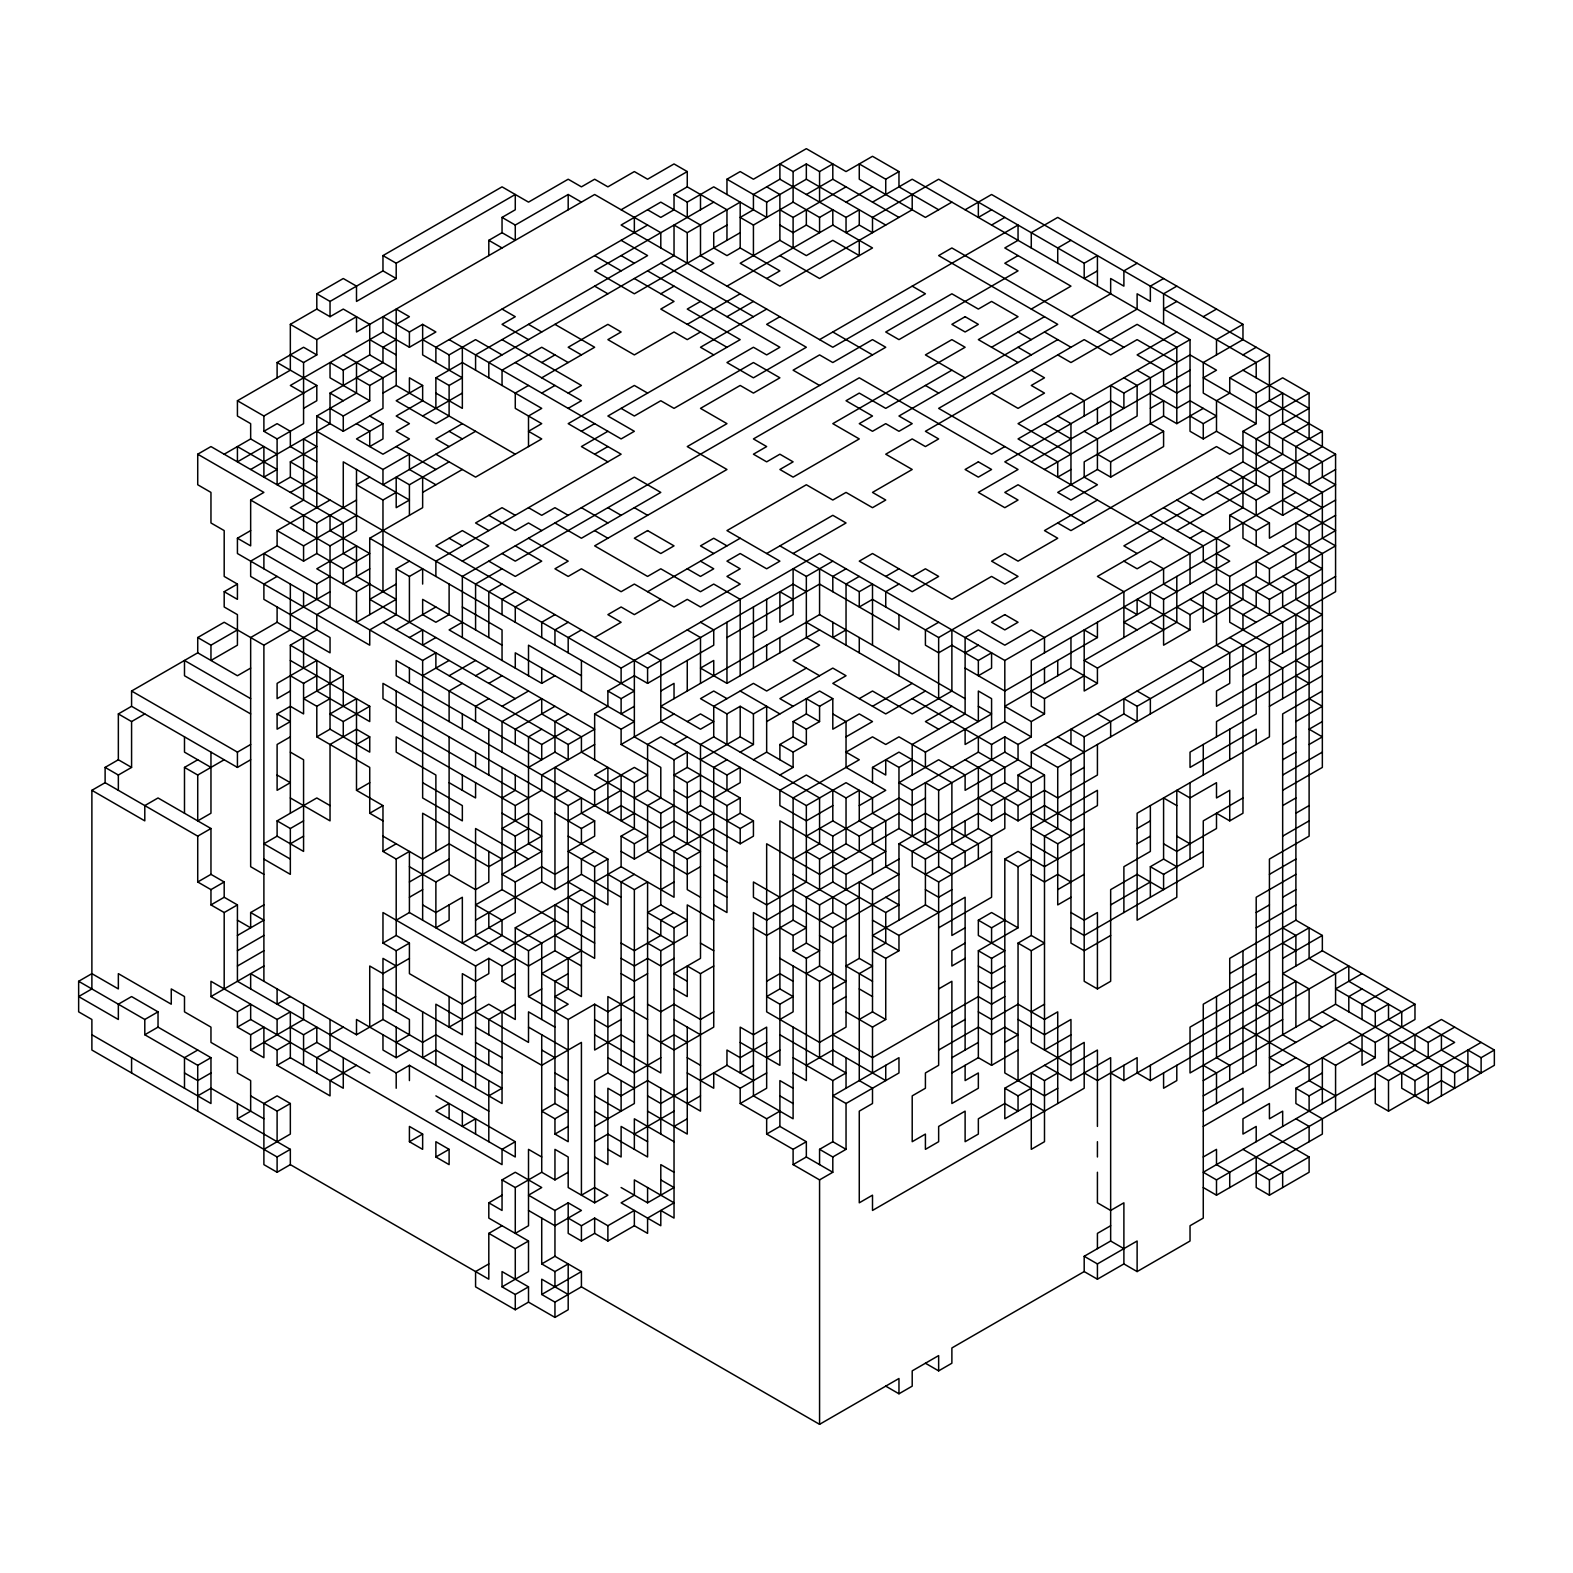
<?xml version="1.0" encoding="UTF-8"?>
<svg xmlns="http://www.w3.org/2000/svg" width="1573" height="1573" viewBox="0 0 1573 1573"><rect width="100%" height="100%" fill="white"/><g stroke="black" fill="none" stroke-linecap="round" stroke-linejoin="round"><path stroke-width="1.5" d="M277.104 454.204L250.658 438.926L250.658 423.648L237.425 416.019L237.425 400.741L290.336 370.186L290.336 324.353L316.802 309.075L316.802 293.797L343.268 278.519L356.501 286.148L356.501 301.426L396.199 278.519L396.199 263.242L515.275 194.501L515.275 209.779L502.043 217.408L502.043 232.686L515.275 240.335L515.275 225.057L568.187 194.501L581.42 202.131M396.199 278.519L382.967 270.871L382.967 255.593L502.043 186.853L528.508 202.131L568.187 179.224L581.42 186.853L594.653 179.224L607.886 186.853L634.352 171.575L647.584 179.224L674.031 163.946L687.263 171.575L687.263 186.853L674.031 194.501L674.031 209.779L660.798 217.408L647.584 209.779M316.802 293.797L330.035 301.426L382.967 270.871M316.802 309.075L330.035 316.704L343.268 309.075L369.734 324.353L369.734 354.908L396.199 370.186L369.734 385.464L356.501 377.815M277.104 377.815L277.104 362.537L303.569 347.259L316.802 354.908L316.802 339.63L356.501 316.704L356.501 331.982L594.653 194.501L660.798 232.686L660.798 247.964M488.81 255.613L488.81 240.335L502.043 232.686M290.336 354.908L303.569 362.537L316.802 354.908M382.967 331.982L382.967 316.704L409.413 331.982L422.645 324.353L435.878 331.982L409.413 347.259L382.967 331.982L290.336 385.464L303.569 393.093M396.199 324.353L409.413 316.704L396.199 309.075L396.199 385.464L515.275 454.204M237.425 629.908L210.959 645.186L210.959 660.463L237.425 645.186L237.425 614.63L224.192 606.981L224.192 591.704L237.425 599.352L237.425 584.075L224.192 576.426L224.192 530.593L210.959 522.964L210.959 492.408L197.726 484.759L197.726 454.204L210.959 446.575L343.268 522.964L343.268 553.519L356.501 561.148M237.425 400.741L263.89 416.019L316.802 385.464L316.802 400.741L303.569 408.37M330.035 408.37L343.268 416.019L369.734 400.741L330.035 377.815L330.035 362.537L343.268 370.186L369.734 354.908M396.199 339.63L382.967 347.259L382.967 362.537L330.035 393.093L330.035 423.648L250.658 469.482M621.119 209.779L687.263 171.575M224.192 454.204L250.658 438.926M263.89 416.019L263.89 431.297L277.104 423.648L290.336 431.297L290.336 446.575L316.802 461.852M263.89 431.297L277.104 438.926L303.569 423.648L303.569 362.537M316.802 507.686L316.802 416.019L356.501 393.093L356.501 362.537M647.584 225.057L435.878 347.259L435.878 362.537M674.031 194.501L687.263 202.131L713.729 186.853L766.661 217.408L766.661 202.131L726.962 179.224L726.962 194.501M726.962 179.224L740.195 171.575L753.428 179.224L806.339 148.668L846.038 171.575L872.504 156.297L898.97 171.575L898.97 186.853L938.648 209.779M382.967 393.093L396.199 385.464M422.645 339.63L449.111 354.908L475.577 339.63L502.043 354.908M713.729 202.131L594.653 270.871L634.352 293.797L740.195 232.686M277.104 438.926L277.104 484.759L290.336 477.13L290.336 461.852L316.802 446.575L303.569 438.926L303.569 500.037L290.336 507.686L316.802 522.964L356.501 500.037M316.802 416.019L343.268 431.297L382.967 408.37L382.967 377.815L343.268 354.908M356.501 423.648L369.734 431.297L369.734 446.575L382.967 438.926L382.967 423.648L356.501 438.926L382.967 454.204L409.413 438.926L396.199 431.297L409.413 423.648L396.199 416.019L422.645 400.741L422.645 385.464L396.199 400.741L435.878 423.648L449.111 416.019L449.111 385.464L462.344 377.815L422.645 354.908L422.645 324.353M435.878 408.37L435.878 377.815L462.344 362.537L541.722 408.37L528.508 416.019L528.508 446.575M488.81 377.815L488.81 362.537L674.031 255.593L674.031 225.057L687.263 232.686L740.195 202.131L740.195 247.964L779.893 270.871L766.661 278.519M898.97 217.408L832.805 179.224L832.805 163.946L819.572 171.575L806.339 163.946L793.107 171.575L779.893 163.946L779.893 179.224L753.428 194.501L753.428 209.779L740.195 217.408L753.428 225.057L793.107 202.131L819.572 217.408L832.805 209.779L832.805 225.057L726.962 286.148M396.199 584.075L369.734 599.352L594.653 729.203L568.187 744.481L435.878 668.092L435.878 652.815L422.645 660.463L237.425 553.519L237.425 538.241L250.658 545.87L250.658 500.037L263.89 492.408L197.726 454.204M726.962 225.057L713.729 232.686L713.729 247.964L726.962 255.613L740.195 247.964M766.661 202.131L806.339 179.224L885.737 225.057M290.336 492.408L316.802 477.13L290.336 461.852M422.645 416.019L462.344 393.093M806.339 194.501L832.805 179.224M237.425 538.241L250.658 530.593M541.722 362.537L554.954 354.908M660.798 293.797L674.031 286.148M700.496 270.871L713.729 263.242L700.496 255.613L700.496 225.057L660.798 202.131L621.119 225.037L832.805 347.259L925.416 293.797L912.202 286.148M779.893 209.779L793.107 217.408L846.038 186.853M409.413 561.148L396.199 568.797L396.199 614.63L369.734 629.908L369.734 645.186L250.658 576.426L250.658 561.148L277.104 545.87L277.104 530.593L330.035 500.037M369.734 477.13L356.501 484.759L382.967 500.037L396.199 492.408M316.802 431.297L382.967 469.482L409.413 454.204L409.413 469.482L435.878 484.759M462.344 423.648L435.878 438.926L449.111 446.575M528.508 385.464L515.275 393.093L515.275 408.37L541.722 423.648L528.508 431.297L541.722 438.926L475.577 477.13L435.878 454.204M541.722 377.815L594.653 347.259L554.954 324.353M859.271 240.315L859.271 255.593L832.805 240.335L806.339 255.613L779.893 240.335L740.195 263.242L779.893 286.148L912.202 209.76L912.202 194.501M819.572 217.408L819.572 232.686L806.339 225.057L793.107 232.686L779.893 225.057M846.038 202.131L872.504 186.853M951.881 202.131L925.416 217.408L859.271 179.224L859.271 163.946L885.737 179.224L898.97 171.575M475.577 431.297L382.967 484.759L382.967 469.482M541.722 393.093L554.954 385.464M700.496 301.426L687.263 309.075L740.195 339.63L607.886 416.019L634.352 431.297L621.119 438.926L449.111 339.63M846.038 217.408L859.271 209.779L859.271 225.057L846.038 232.686L846.038 217.408L779.893 179.224M872.504 202.131L912.202 179.224L1190.033 339.63L1190.033 431.297L1203.266 438.926L1216.499 431.297L1322.342 492.408L1322.342 538.241L1335.575 545.87L1256.198 591.704L1256.198 606.981L1242.965 614.63L1242.965 629.908M224.192 591.704L237.425 584.075M277.104 530.593L303.569 545.87L356.501 515.315M343.268 507.686L343.268 461.852L409.413 500.037L396.199 507.686L396.199 477.13L409.413 484.759L449.111 461.852M568.187 393.093L581.42 385.464L502.043 339.63M687.263 324.353L740.195 293.797M277.104 576.426L263.89 584.075L263.89 599.352L330.035 637.537L330.035 652.815L277.104 622.259L250.658 637.537L250.658 866.703L263.89 874.352M277.104 545.87L303.569 561.148L316.802 553.519L343.268 568.797L369.734 553.519L330.035 530.593L330.035 515.315M250.658 500.037L330.035 545.87L356.501 530.593L356.501 469.482M422.645 492.408L462.344 469.482M568.187 408.37L581.42 400.741L515.275 362.537M700.496 331.982L687.263 339.63L674.031 331.982L634.352 354.908L607.886 339.63L621.119 331.982L607.886 324.353L568.187 347.259L581.42 354.908M726.962 316.704L753.428 301.426M250.658 759.759L237.425 767.408L131.581 706.297L131.581 691.019L197.726 652.815L197.726 637.537L224.192 622.259L263.89 645.186L290.336 629.908L290.336 584.075M369.734 614.63L369.734 538.241L422.645 507.686L422.645 477.13M766.661 309.075L700.496 347.259L713.729 354.908M263.89 568.797L263.89 553.519L316.802 584.075L330.035 576.426M581.42 431.297L594.653 423.648M779.893 316.704L766.661 324.353L806.339 347.259L753.428 377.815L726.962 362.537L753.428 347.259L766.661 354.908L779.893 347.259L647.584 270.871M965.114 209.779L991.58 194.501L1269.431 354.908L1269.431 400.741L1322.342 431.297L1322.342 446.575L1269.431 477.13L1242.965 461.852L938.648 637.537L872.504 599.352L859.271 606.981L859.271 591.704L779.893 545.87M118.349 713.926L131.581 721.574L131.581 767.408L118.349 759.759L118.349 713.926L131.581 706.297M290.336 614.63L330.035 591.704M369.734 568.797L343.268 584.075L343.268 568.797M607.886 431.297L581.42 446.575L607.886 461.852M991.58 209.779L978.347 217.408L978.347 202.131M131.581 721.574L144.795 713.926M356.501 591.704L356.501 622.259L396.199 599.352L356.501 576.426L356.501 545.87L316.802 568.797L356.501 591.704L369.734 584.075M594.653 454.204L607.886 446.575M991.58 225.057L1004.813 217.408M250.658 668.092L237.425 675.741L197.726 652.815M290.336 813.241L290.336 645.186L316.802 629.908L316.802 614.63L330.035 606.981L330.035 545.87M396.199 568.797L409.413 576.426L422.645 568.797L422.645 584.075M819.572 339.63L1018.046 225.057L1018.046 240.335L1004.813 247.964L1070.957 286.148L1031.278 309.075M91.883 1034.759L210.959 1103.518L210.959 1057.685L158.028 1027.13L158.028 1011.852L131.581 996.574L118.349 1004.203L118.349 1019.481L78.65 996.574L91.883 988.925L91.883 790.315L105.116 782.685L105.116 767.408L118.349 759.759M462.344 561.148L488.81 545.87L462.344 530.593L435.878 545.87L647.584 668.092L793.107 584.075L806.339 591.704M105.116 767.408L118.349 775.037L131.581 767.408M1018.046 255.593L1004.813 263.242L1018.046 270.871L898.97 339.63L885.737 331.982L951.881 293.797L978.347 309.075L991.58 301.426L1018.046 316.704L978.347 339.63L1018.046 362.537M290.336 691.019L277.104 698.648L277.104 683.37L316.802 660.463L316.802 691.019L369.734 721.574L369.734 706.297L290.336 660.463M290.336 675.741L303.569 683.37L316.802 675.741M396.199 629.908L435.878 606.981M502.043 568.797L475.577 584.075L475.577 629.908M1070.957 240.315L1057.725 247.964L1057.725 263.242M184.493 813.241L184.493 767.408L197.726 759.759M277.104 713.926L290.336 721.574L277.104 729.203L277.104 713.926L290.336 706.297L303.569 713.926L303.569 683.37M290.336 645.186L343.268 675.741L303.569 698.648L316.802 706.297L330.035 698.648M409.413 637.537L422.645 629.908L422.645 645.186L435.878 637.537M502.043 584.075L488.81 591.704L488.81 637.537M210.959 752.13L210.959 813.241L197.726 820.87L197.726 775.037L224.192 759.759M131.581 691.019L237.425 752.13L250.658 744.481M462.344 622.259L449.111 629.908L541.722 683.37L554.954 675.741M515.275 591.704L502.043 599.352L502.043 614.63M859.271 225.057L872.504 232.686L872.504 217.408L938.648 179.224L1084.19 263.242L1097.423 255.593L1097.423 286.148M290.336 736.852L277.104 744.481L277.104 790.315L290.336 782.685L277.104 775.037M528.508 599.352L515.275 606.981L515.275 622.259M1097.423 270.871L1084.19 278.519L1084.19 263.242M316.802 706.297L316.802 736.852L330.035 729.203L369.734 752.13L369.734 736.852L356.501 729.203L330.035 744.481L330.035 820.87L290.336 797.963M343.268 736.852L343.268 721.574L369.734 706.297M422.645 675.741L449.111 660.463M951.881 370.186L885.737 408.37L859.271 393.093L846.038 400.741L872.504 416.019L859.271 423.648L872.504 431.297L885.737 423.648L898.97 431.297L912.202 423.648L898.97 416.019L1057.725 324.353L938.648 255.593L951.881 247.964L1123.889 347.259M991.58 347.259L1044.492 316.704M1137.122 263.242L1123.889 270.871L1123.889 286.148L1110.656 278.519L1110.656 293.797L1070.957 316.704M449.111 675.741L475.577 660.463M554.954 614.63L541.722 622.259L541.722 637.537M197.726 836.148L210.959 828.519L210.959 874.352L197.726 881.981L197.726 836.148L105.116 782.685M356.501 744.481L369.734 736.852M462.344 683.37L449.111 691.019L449.111 721.574M475.577 675.741L488.81 668.092M568.187 622.259L554.954 629.908L554.954 645.186M1057.725 339.63L938.648 408.37L1190.033 553.519L1190.033 584.075M1163.587 278.519L1150.355 286.148L1150.355 301.426L1137.122 293.797L1137.122 309.075L1097.423 331.982M488.81 683.37L502.043 675.741M581.42 629.908L568.187 637.537L568.187 652.815M647.584 591.704L740.195 538.241M1176.801 286.148L1163.587 293.797L1163.587 324.353M290.336 859.074L263.89 843.797L277.104 836.148L277.104 820.87L316.802 797.963L330.035 805.592M488.81 698.648L475.577 706.297L475.577 721.574M594.653 637.537L621.119 622.259L607.886 614.63L621.119 606.981L634.352 614.63L660.798 599.352M1176.801 301.426L1163.587 309.075L1256.198 362.537L1256.198 377.815M277.104 820.87L290.336 828.519L303.569 820.87M343.268 721.574L330.035 713.926L356.501 698.648L356.501 790.315L369.734 782.685M502.043 706.297L528.508 691.019M766.661 553.519L832.805 515.315L846.038 522.964L793.107 553.519M210.959 889.63L224.192 881.981L224.192 897.259L210.959 904.908L210.959 889.63L197.726 881.981M290.336 843.797L303.569 836.148M1176.801 331.982L1137.122 354.908L1163.587 370.186L1163.587 385.464L1176.801 393.093L1190.033 385.464M1203.266 316.704L1216.499 309.075M502.043 1225.741L488.81 1233.37L488.81 1279.203L290.336 1164.63L290.336 1149.352L277.104 1156.981L91.883 1050.036L91.883 1019.481L78.65 1011.852L78.65 981.296L91.883 973.648L118.349 988.925L118.349 973.648L171.26 1004.203L171.26 988.925L184.493 996.574L184.493 1011.852L210.959 1027.13L210.959 1042.407L237.425 1057.685L237.425 1072.963L250.658 1080.592L250.658 1111.148L237.425 1118.796L237.425 1103.518M316.802 736.852L369.734 767.408L369.734 813.241L382.967 805.592L382.967 851.426L396.199 859.074L409.413 851.426L409.413 912.537L475.577 950.741L502.043 935.463L502.043 920.185L475.577 904.908L502.043 889.63L502.043 767.408M554.954 706.297L515.275 729.203L515.275 744.481M290.336 477.13L621.119 668.092L819.572 553.519L1004.813 660.463L1295.896 492.408M1004.813 446.575L991.58 454.204L859.271 377.815L753.428 438.926L766.661 446.575L753.428 454.204L766.661 461.852L779.893 454.204L793.107 461.852L779.893 469.482L793.107 477.13L859.271 438.926L832.805 423.648L965.114 347.259L951.881 339.63L925.416 354.908L965.114 377.815M1190.033 339.63L1018.046 438.926L1057.725 461.852L1057.725 477.13L1070.957 469.482M210.959 904.908L224.192 912.537L237.425 904.908L237.425 981.296L396.199 1072.963L409.413 1065.314L488.81 1111.148M541.722 729.203L528.508 736.852L528.508 843.797L541.722 851.426L502.043 874.352L515.275 881.981L541.722 866.703L554.954 874.352L568.187 866.703M568.187 713.926L554.954 721.574L554.954 752.13L528.508 767.408M594.653 759.759L594.653 713.926L607.886 706.297L607.886 691.019L634.352 675.741L647.584 683.37L713.729 645.186L713.729 629.908L700.496 622.259M793.107 599.352L779.893 591.704L779.893 622.259L793.107 614.63L793.107 568.797L806.339 576.426L832.805 561.148M1110.656 431.297L1110.656 385.464L1123.889 393.093L1190.033 354.908L1216.499 370.186L1203.266 377.815L1269.431 416.019L1309.11 393.093L1309.11 438.926M1216.499 431.297L1216.499 400.741L1229.732 393.093L1229.732 377.815L1256.198 393.093L1256.198 423.648L1203.266 393.093L1203.266 362.537L1242.965 339.63L1242.965 324.353L1216.499 339.63L1216.499 354.908M237.425 920.185L250.658 927.814L250.658 912.537L263.89 904.908M541.722 744.481L541.722 759.759L396.199 675.741L396.199 660.463L541.722 744.481L568.187 729.203M607.886 691.019L621.119 698.648L634.352 691.019L369.734 538.241M726.962 637.537L819.572 584.075L898.97 629.908L898.97 614.63M846.038 568.797L832.805 576.426L832.805 591.704M1031.278 461.852L1190.033 370.186M237.425 935.463L263.89 920.185L250.658 912.537M382.967 851.426L396.199 843.797M634.352 706.297L621.119 713.926L621.119 698.648M660.798 691.019L674.031 683.37L674.031 698.648M753.428 637.537L766.661 629.908L766.661 599.352M859.271 576.426L846.038 584.075L846.038 645.186M1044.492 469.482L1137.122 416.019L1137.122 385.464L1123.889 377.815M1150.355 408.37L1163.587 400.741L1163.587 416.019L1176.801 423.648L1203.266 408.37M1242.965 354.908L1256.198 347.259M237.425 950.741L263.89 935.463M502.043 797.963L515.275 790.315L515.275 775.037M594.653 744.481L541.722 775.037L541.722 790.315L515.275 805.592L396.199 736.852L396.199 752.13L435.878 775.037L435.878 851.426M594.653 713.926L621.119 729.203L634.352 721.574L515.275 652.815L515.275 668.092M965.114 698.648L819.572 614.63L660.798 706.297L700.496 729.203L713.729 721.574L700.496 713.926L687.263 721.574M859.271 591.704L872.504 584.075L872.504 645.186M885.737 576.426L898.97 568.797M1163.587 416.019L1084.19 461.852L1084.19 477.13L1097.423 484.759L1070.957 500.037L1057.725 492.408L1097.423 469.482L1110.656 477.13L1163.587 446.575L1163.587 431.297L1150.355 423.648L1150.355 377.815L1137.122 370.186M1229.732 377.815L1269.431 354.908M78.65 981.296L144.795 1019.481L158.028 1011.852M237.425 966.019L263.89 950.741M621.119 729.203L621.119 744.481L674.031 713.926M713.729 675.741L713.729 660.463L700.496 668.092L726.962 683.37L819.572 629.908M898.97 584.075L885.737 591.704L885.737 606.981M912.202 576.426L925.416 568.797L938.648 576.426L912.202 591.704L859.271 561.148L872.504 553.519L951.881 599.352L991.58 576.426L1004.813 584.075L1018.046 576.426L991.58 561.148L1004.813 553.519L1018.046 561.148L1057.725 538.241L1044.492 530.593L1097.423 500.037M1097.423 454.204L1110.656 461.852L1163.587 431.297M144.795 1019.481L144.795 1034.759L158.028 1027.13M277.104 1034.759L277.104 1019.481L210.959 981.296L210.959 996.574L263.89 966.019M409.413 881.981L449.111 859.074M554.954 797.963L568.187 790.315M846.038 629.908L832.805 637.537L832.805 622.259M1190.033 416.019L1203.266 423.648L1216.499 416.019L1190.033 400.741L1176.801 408.37L1150.355 393.093M1256.198 393.093L1282.664 377.815L1309.11 393.093M409.413 897.259L422.645 889.63M409.413 866.703L435.878 881.981L449.111 874.352L475.577 889.63L488.81 881.981L488.81 851.426M594.653 851.426L581.42 859.074L581.42 874.352L554.954 889.63L541.722 881.981L541.722 820.87L528.508 813.241L502.043 828.519L515.275 836.148L528.508 828.519M594.653 881.981L621.119 866.703L621.119 836.148L634.352 843.797L647.584 836.148L382.967 683.37L382.967 698.648L568.187 805.592L581.42 797.963L581.42 813.241L594.653 820.87L594.653 836.148L568.187 851.426L594.653 866.703L607.886 859.074L607.886 904.908L568.187 881.981M554.954 889.63L554.954 767.408L594.653 790.315L634.352 767.408L647.584 775.037L634.352 782.685L581.42 752.13L581.42 736.852L541.722 713.926L541.722 698.648L502.043 721.574L502.043 752.13M674.031 744.481L687.263 736.852M726.962 698.648L713.729 691.019L700.496 698.648L726.962 713.926L740.195 706.297L753.428 713.926L766.661 706.297L766.661 752.13L793.107 767.408L793.107 752.13L806.339 744.481L806.339 729.203L819.572 721.574L819.572 706.297L806.339 698.648L806.339 713.926L793.107 721.574L793.107 736.852L779.893 744.481L779.893 759.759M806.339 668.092L766.661 691.019L753.428 683.37L713.729 706.297L713.729 736.852L700.496 744.481L700.496 805.592L740.195 828.519L753.428 820.87L753.428 836.148L740.195 843.797L713.729 828.519L674.031 851.426L674.031 897.259L621.119 866.703M1256.198 408.37L1282.664 393.093L1282.664 423.648L1335.575 454.204L1335.575 591.704L1137.122 706.297L1123.889 698.648L1123.889 713.926L1137.122 721.574L1137.122 706.297M237.425 1011.852L250.658 1004.203L250.658 1019.481L237.425 1027.13L237.425 1011.852L210.959 996.574M396.199 920.185L409.413 912.537M568.187 820.87L621.119 790.315M634.352 660.463L634.352 736.852L674.031 759.759L687.263 752.13L687.263 767.408L740.195 797.963L740.195 813.241L726.962 820.87M1242.965 461.852L1242.965 431.297L1256.198 423.648M197.726 1050.036L184.493 1057.685L184.493 1088.241M290.336 996.574L277.104 1004.203L277.104 988.925M515.275 958.37L502.043 966.019L488.81 958.37L475.577 966.019L382.967 912.537L382.967 943.092L396.199 935.463L409.413 943.092L409.413 973.648L462.344 1004.203L475.577 996.574M581.42 843.797L581.42 828.519L594.653 820.87M634.352 797.963L647.584 790.315L700.496 820.87L713.729 813.241M687.263 767.408L674.031 775.037L687.263 782.685L700.496 775.037M700.496 759.759L740.195 736.852L753.428 744.481L753.428 713.926M766.661 721.574L819.572 691.019L832.805 698.648L832.805 729.203L859.271 713.926L872.504 721.574L846.038 736.852M938.648 622.259L925.416 629.908L925.416 645.186L938.648 652.815L951.881 645.186L978.347 660.463L991.58 652.815L991.58 668.092L978.347 675.741L978.347 660.463M1242.965 446.575L1229.732 454.204L1216.499 446.575L1070.957 530.593L1057.725 522.964M144.795 1034.759L197.726 1065.314L210.959 1057.685M250.658 1034.759L263.89 1027.13L263.89 1057.685L250.658 1050.036L250.658 1034.759L237.425 1027.13M277.104 1019.481L290.336 1011.852L290.336 1057.685L277.104 1065.314L277.104 1050.036L263.89 1042.407M382.967 943.092L396.199 950.741L409.413 943.092M634.352 813.241L621.119 820.87L621.119 775.037M726.962 759.759L713.729 767.408L713.729 1027.13L674.031 1050.036L647.584 1034.759M740.195 752.13L753.428 744.481M819.572 706.297L832.805 698.648M1256.198 454.204L1269.431 446.575L1269.431 416.019M1309.11 423.648L1282.664 438.926L1282.664 454.204L1203.266 500.037L1190.033 492.408M210.959 1072.963L197.726 1080.592L184.493 1072.963M250.658 1050.036L303.569 1019.481L303.569 1004.203M409.413 958.37L382.967 973.648L369.734 966.019L369.734 1027.13M475.577 920.185L541.722 881.981M621.119 836.148L634.352 828.519L634.352 782.685M726.962 851.426L674.031 820.87L660.798 828.519L621.119 805.592L607.886 813.241L607.886 767.408L594.653 775.037L660.798 813.241L674.031 805.592M647.584 790.315L647.584 744.481L660.798 736.852L726.962 775.037L740.195 767.408L740.195 782.685L713.729 797.963M753.428 759.759L766.661 752.13M859.271 698.648L872.504 691.019L912.202 713.926L951.881 691.019L951.881 629.908M1190.033 507.686L1123.889 545.87L1137.122 553.519M1322.342 431.297L1295.896 446.575L1295.896 477.13L1282.664 484.759L1322.342 507.686M197.726 1095.87L210.959 1088.241L263.89 1118.796M277.104 1050.036L290.336 1042.407M290.336 1027.13L303.569 1034.759L316.802 1027.13L316.802 1042.407L303.569 1050.036M687.263 813.241L700.496 805.592M872.504 706.297L912.202 683.37M965.114 652.815L978.347 645.186M1163.587 538.241L1097.423 576.426L1123.889 591.704L1123.889 637.537M1176.801 530.593L1256.198 484.759L1256.198 438.926L1309.11 408.37L1242.965 370.186M330.035 1034.759L343.268 1027.13M449.111 996.574L449.111 1027.13L488.81 1004.203L515.275 1019.481L515.275 927.814L581.42 889.63M621.119 851.426L634.352 859.074L674.031 836.148L674.031 759.759M674.031 790.315L687.263 797.963L700.496 790.315L726.962 805.592L740.195 797.963M779.893 775.037L793.107 767.408M925.416 691.019L885.737 713.926L832.805 683.37L846.038 675.741L832.805 668.092L779.893 698.648L793.107 706.297M1190.033 538.241L1203.266 530.593M1229.732 530.593L1229.732 515.315L1242.965 507.686L1242.965 477.13M1216.499 477.13L1256.198 500.037L1269.431 492.408L1269.431 477.13M1242.965 431.297L1309.11 469.482L1335.575 454.204M250.658 988.925L250.658 973.648L356.501 1034.759L382.967 1019.481L382.967 958.37L396.199 966.019M502.043 950.741L554.954 920.185M594.653 897.259L581.42 904.908L581.42 996.574L541.722 973.648L581.42 950.741M634.352 874.352L621.119 881.981L621.119 1065.314M1335.575 469.482L1309.11 484.759L1309.11 469.482M1229.732 515.315L1256.198 530.593L1269.431 522.964L1269.431 538.241L1335.575 500.037M1269.431 507.686L1282.664 515.315L1335.575 484.759L1322.342 477.13L1322.342 461.852L1269.431 431.297M488.81 912.537L488.81 927.814L528.508 950.741L568.187 927.814L568.187 805.592M607.886 874.352L634.352 889.63L647.584 881.981L647.584 1156.981L607.886 1134.074L594.653 1141.703M660.798 843.797L687.263 859.074L700.496 851.426L674.031 836.148M951.881 706.297L925.416 721.574L938.648 729.203M250.658 1095.87L277.104 1111.148L290.336 1103.518L290.336 1134.074L263.89 1149.352M356.501 1065.314L330.035 1080.592L330.035 1095.87L277.104 1065.314M396.199 1042.407L409.413 1034.759L409.413 1019.481L382.967 1004.203M502.043 966.019L502.043 981.296L515.275 973.648M581.42 966.019L554.954 950.741L528.508 966.019L475.577 935.463L475.577 828.519L528.508 859.074M660.798 889.63L674.031 881.981M700.496 866.703L687.263 874.352L647.584 851.426L647.584 805.592L660.798 797.963L660.798 767.408L621.119 744.481M647.584 652.815L660.798 660.463L660.798 721.574L806.339 805.592L846.038 782.685L872.504 797.963L872.504 813.241L885.737 820.87L885.737 866.703L898.97 874.352L872.504 889.63L859.271 881.981L859.271 958.37L846.038 966.019L872.504 981.296M872.504 782.685L872.504 767.408L898.97 752.13L951.881 782.685L951.881 843.797L965.114 851.426L965.114 866.703M1097.423 622.259L1097.423 637.537L1004.813 691.019L965.114 668.092M1137.122 629.908L1123.889 622.259L1150.355 606.981L1150.355 591.704L1163.587 599.352L1229.732 561.148L1216.499 553.519M382.967 1034.759L382.967 1050.036L396.199 1057.685L409.413 1050.036M660.798 904.908L647.584 912.537L674.031 927.814L687.263 920.185L660.798 904.908L660.798 813.241M832.805 805.592L806.339 820.87L779.893 805.592L779.893 790.315L806.339 775.037L846.038 797.963L859.271 790.315L859.271 820.87L872.504 828.519L872.504 843.797L885.737 851.426L846.038 874.352L832.805 866.703M872.504 767.408L885.737 775.037L885.737 759.759L898.97 767.408L912.202 759.759M753.428 927.814L766.661 935.463L793.107 920.185L793.107 797.963L859.271 759.759L846.038 752.13L872.504 736.852L885.737 744.481L898.97 736.852L925.416 752.13L991.58 713.926L978.347 706.297M1282.664 652.815L1282.664 622.259L1216.499 584.075L1084.19 660.463L1097.423 668.092L1097.423 683.37L1070.957 668.092L1004.813 706.297L1031.278 721.574L1044.492 713.926L1044.492 698.648L1084.19 675.741M1150.355 515.315L1203.266 545.87L1203.266 561.148L1229.732 576.426L1295.896 538.241L1322.342 553.519L1322.342 767.408L1282.664 790.315M1295.896 538.241L1295.896 522.964L1309.11 530.593L1335.575 515.315M515.275 1004.203L488.81 1019.481L488.81 1034.759M528.508 950.741L528.508 996.574L541.722 988.925M568.187 973.648L554.954 981.296L554.954 1103.518L568.187 1111.148L554.954 1118.796L541.722 1111.148L554.954 1103.518M674.031 912.537L660.798 920.185L660.798 935.463L634.352 950.741L621.119 943.092M806.339 836.148L832.805 820.87L859.271 836.148L898.97 813.241L912.202 820.87L925.416 813.241L938.648 820.87L1004.813 782.685L1031.278 797.963M859.271 805.592L885.737 790.315L846.038 767.408L846.038 721.574L832.805 713.926M1031.278 721.574L1031.278 736.852L1004.813 721.574L965.114 744.481L965.114 729.203M1097.423 668.092L1176.801 622.259L1176.801 576.426M1176.801 606.981L1190.033 614.63L1203.266 606.981M1309.11 530.593L1309.11 561.148L1322.342 568.797L1269.431 599.352L1242.965 584.075L1242.965 599.352L1203.266 622.259L1203.266 591.704L1216.499 599.352L1256.198 576.426L1282.664 591.704L1282.664 606.981L1309.11 622.259M1256.198 576.426L1256.198 561.148L1269.431 568.797L1335.575 530.593L1282.664 500.037M793.107 859.074L819.572 843.797L819.572 797.963L713.729 736.852M819.572 828.519L832.805 836.148L898.97 797.963L912.202 805.592L925.416 797.963M1031.278 736.852L1018.046 744.481L1018.046 759.759L965.114 790.315L965.114 775.037L938.648 759.759L898.97 782.685L912.202 790.315L978.347 752.13L1004.813 767.408L1004.813 782.685M912.202 698.648L991.58 744.481L1004.813 736.852L1018.046 744.481M1097.423 683.37L1084.19 691.019L1084.19 629.908L1097.423 637.537M1190.033 614.63L1190.033 629.908L1163.587 645.186L1163.587 599.352M290.336 1103.518L277.104 1095.87L263.89 1103.518L263.89 1164.63L277.104 1172.259L290.336 1164.63M554.954 1011.852L568.187 1004.203L554.954 996.574L568.187 988.925L568.187 958.37M594.653 1034.759L660.798 1072.963L660.798 950.741L687.263 935.463L687.263 904.908L713.729 920.185M806.339 851.426L819.572 859.074L846.038 843.797L846.038 797.963M925.416 843.797L925.416 782.685L938.648 790.315L1004.813 752.13L1044.492 775.037L1044.492 820.87M528.508 996.574L568.187 1019.481L594.653 1004.203L607.886 1011.852L634.352 996.574M647.584 973.648L634.352 981.296L621.119 973.648M674.031 958.37L660.798 966.019L647.584 958.37L634.352 966.019L621.119 958.37M898.97 767.408L898.97 828.519L819.572 874.352L766.661 843.797L766.661 1011.852L819.572 1042.407L846.038 1027.13L846.038 904.908L793.107 874.352M978.347 797.963L991.58 805.592L1018.046 790.315L1018.046 775.037L1031.278 767.408L1031.278 752.13L1335.575 576.426M832.805 836.148L832.805 881.981L806.339 897.259L806.339 943.092L793.107 950.741L793.107 935.463L806.339 927.814L793.107 920.185M898.97 920.185L898.97 843.797L925.416 828.519L938.648 836.148M1070.957 744.481L1070.957 729.203L1084.19 736.852L1123.889 713.926M475.577 1027.13L541.722 1065.314L581.42 1042.407L581.42 1195.185L594.653 1187.536L607.886 1195.185L594.653 1202.814L568.187 1187.536L568.187 1156.981L554.954 1149.352L554.954 1179.907L568.187 1172.259M621.119 1019.481L607.886 1027.13L594.653 1019.481M674.031 988.925L687.263 996.574L687.263 966.019L700.496 973.648L713.729 966.019M793.107 889.63L819.572 904.908L898.97 859.074M1018.046 775.037L1031.278 782.685L1044.492 775.037M1031.278 752.13L1057.725 767.408L1322.342 614.63L1295.896 599.352L1295.896 584.075L1282.664 576.426M409.413 1141.703L422.645 1134.074L422.645 1149.352L409.413 1141.703L409.413 1126.425L422.645 1134.074M488.81 1095.87L502.043 1088.241L435.878 1050.036L422.645 1057.685L422.645 1011.852M819.572 920.185L832.805 912.537L832.805 897.259M846.038 904.908L859.271 897.259M898.97 843.797L925.416 859.074L978.347 828.519L991.58 836.148L991.58 897.259L938.648 927.814M1031.278 1088.241L1018.046 1095.87L1018.046 1111.148L1004.813 1103.518L978.347 1118.796L978.347 1134.074L965.114 1141.703L965.114 1111.148L938.648 1126.425L938.648 1141.703L925.416 1149.352L925.416 1134.074L912.202 1141.703L912.202 1095.87L925.416 1088.241L925.416 1072.963L938.648 1065.314L938.648 881.981L912.202 866.703L912.202 851.426L978.347 813.241L991.58 820.87L1004.813 813.241L1018.046 820.87L1044.492 805.592L1070.957 820.87L1097.423 805.592L1097.423 790.315L1031.278 828.519L1057.725 843.797L1084.19 828.519M965.114 759.759L991.58 775.037L991.58 790.315L1018.046 805.592L1044.492 790.315L1057.725 797.963L1097.423 775.037L1097.423 744.481M1070.957 775.037L1084.19 767.408M1242.965 675.741L1256.198 668.092L1256.198 652.815L1229.732 637.537M1322.342 629.908L1269.431 660.463L1282.664 668.092L1282.664 698.648M435.878 1156.981L449.111 1149.352L449.111 1164.63L435.878 1156.981L435.878 1141.703L449.111 1149.352M832.805 1065.314L832.805 927.814L898.97 889.63M925.416 874.352L938.648 866.703L938.648 790.315M898.97 828.519L951.881 859.074L1004.813 828.519L1004.813 797.963M1322.342 645.186L1216.499 706.297L1216.499 691.019L1229.732 683.37L1229.732 652.815L1216.499 645.186L1216.499 599.352M634.352 1088.241L607.886 1072.963L594.653 1080.592L594.653 1202.814M660.798 1042.407L674.031 1034.759L687.263 1042.407M713.729 1011.852L700.496 1019.481L674.031 1004.203L660.798 1011.852L647.584 1004.203M766.661 981.296L779.893 973.648L793.107 981.296M793.107 950.741L806.339 958.37L819.572 950.741L806.339 943.092M846.038 935.463L832.805 943.092L819.572 935.463M832.805 881.981L885.737 912.537L898.97 904.908L885.737 897.259M938.648 881.981L991.58 851.426M1322.342 660.463L1216.499 721.574L1216.499 736.852M449.111 1118.796L449.111 1103.518L435.878 1111.148L515.275 1156.981L515.275 1141.703L502.043 1149.352L502.043 1164.63L250.658 1019.481M660.798 1057.685L634.352 1072.963L607.886 1057.685M779.893 988.925L766.661 996.574L779.893 1004.203L793.107 996.574L779.893 988.925L779.893 820.87L846.038 859.074M806.339 973.648L819.572 966.019L846.038 981.296L832.805 988.925M925.416 859.074L925.416 904.908L872.504 935.463L898.97 950.741L898.97 935.463L965.114 897.259L965.114 1050.036M951.881 889.63L938.648 897.259L925.416 889.63M1057.725 1088.241L1044.492 1095.87L1004.813 1072.963L1004.813 859.074L1018.046 851.426L1044.492 866.703L1084.19 843.797M1269.431 706.297L1322.342 675.741M554.954 1118.796L554.954 1134.074L568.187 1126.425M779.893 958.37L819.572 981.296L832.805 973.648M1004.813 859.074L1018.046 866.703L1031.278 859.074M1322.342 691.019L1282.664 713.926L1282.664 1034.759L1295.896 1042.407M541.722 1218.092L541.722 1263.925L554.954 1271.574L568.187 1263.925L568.187 1309.758L554.954 1317.407L528.508 1302.129L528.508 1286.852L502.043 1271.574L502.043 1286.852L528.508 1271.574L528.508 1241.018L488.81 1218.092L488.81 1202.814L502.043 1210.463L502.043 1179.907L515.275 1172.259L541.722 1187.536L528.508 1195.185L554.954 1210.463L568.187 1202.814L581.42 1210.463L554.954 1225.741L528.508 1210.463M594.653 1126.425L634.352 1103.518L634.352 889.63M779.893 1019.481L793.107 1011.852L793.107 966.019M885.737 912.537L885.737 943.092L872.504 950.741L885.737 958.37L898.97 950.741M1295.896 721.574L1322.342 706.297L1309.11 698.648M488.81 1202.814L502.043 1195.185M502.043 1179.907L515.275 1187.536L541.722 1172.259L554.954 1179.907M687.263 1088.241L660.798 1103.518L647.584 1095.87M700.496 1080.592L726.962 1065.314L753.428 1080.592M766.661 1042.407L740.195 1057.685L726.962 1050.036L726.962 1065.314M832.805 1004.203L846.038 996.574M965.114 927.814L951.881 935.463L951.881 859.074M978.347 950.741L991.58 958.37L1004.813 950.741L978.347 935.463L978.347 920.185L991.58 912.537L1018.046 927.814L978.347 950.741L978.347 1057.685L951.881 1072.963M1137.122 828.519L1150.355 820.87M1282.664 744.481L1295.896 736.852M1322.342 721.574L1309.11 729.203L1322.342 736.852L1309.11 744.481M634.352 1134.074L674.031 1111.148M687.263 1103.518L700.496 1095.87M753.428 1065.314L740.195 1072.963L740.195 1027.13L753.428 1034.759L766.661 1027.13L766.661 1088.241L740.195 1103.518L740.195 1088.241L713.729 1072.963L713.729 1088.241L687.263 1072.963M766.661 1057.685L779.893 1050.036M965.114 943.092L951.881 950.741L951.881 966.019L965.114 958.37M978.347 920.185L991.58 927.814L1004.813 920.185M1057.725 889.63L1084.19 874.352M1137.122 843.797L1150.355 836.148M1282.664 759.759L1295.896 752.13M674.031 1126.425L687.263 1118.796M740.195 1088.241L766.661 1072.963M859.271 1019.481L872.504 1011.852L885.737 1019.481L885.737 958.37M1070.957 897.259L1057.725 904.908L1057.725 843.797M1242.965 797.963L1203.266 820.87L1203.266 866.703L1084.19 935.463L1070.957 927.814M1282.664 775.037L1322.342 752.13M806.339 1065.314L832.805 1050.036L885.737 1080.592L885.737 1065.314M846.038 1011.852L872.504 1027.11L885.737 1019.481M938.648 988.925L951.881 981.296L951.881 1103.518L978.347 1088.241L978.347 1072.963L965.114 1080.592L965.114 1065.314M1018.046 1080.592L1018.046 943.092L1031.278 935.463L1031.278 782.685M1150.355 897.259L1150.355 866.703L1163.587 859.074L1176.801 866.703M1163.587 843.797L1176.801 851.426L1216.499 828.519L1216.499 813.241L1229.732 820.87L1242.965 813.241L1242.965 645.186M488.81 1263.925L475.577 1271.574L475.577 1286.852L515.275 1309.758L528.508 1302.129M488.81 1233.37L515.275 1248.647L528.508 1241.018M1004.813 966.019L991.58 973.648L978.347 966.019M1018.046 943.092L1031.278 950.741L1044.492 943.092L1031.278 935.463M1110.656 904.908L1150.355 881.981M1150.355 866.703L1163.587 874.352L1203.266 851.426M1282.664 805.592L1295.896 797.963M568.187 1218.092L581.42 1225.741L594.653 1218.092L607.886 1225.741L634.352 1210.463L634.352 1225.741L607.886 1241.018L594.653 1233.37L581.42 1241.018L568.187 1233.37L568.187 1202.814M740.195 1103.518L766.661 1118.777L779.893 1111.148M793.107 1057.685L832.805 1080.592L846.038 1072.963L779.893 1034.759M1004.813 981.296L991.58 988.925L978.347 981.296M1295.896 813.241L1309.11 805.592M541.722 1263.925L554.954 1256.296L581.42 1271.574L581.42 1286.852L819.572 1424.332L898.97 1378.499L898.97 1393.776L912.202 1386.147L912.202 1370.87L938.648 1355.592L938.648 1370.87L951.881 1363.221L951.881 1347.963L1084.19 1271.574L1097.423 1279.203L1123.889 1263.925L1137.122 1271.574L1190.033 1241.018L1190.033 1225.741L1203.266 1218.092L1203.266 1004.203L1256.198 973.648M621.119 1187.536L647.584 1202.814L674.031 1187.536L660.798 1179.907M766.661 1118.777L766.661 1134.054L779.893 1126.425L806.339 1141.703L806.339 1156.981L832.805 1172.259L832.805 1156.981L819.572 1149.332L819.572 1164.61M951.881 1027.13L965.114 1019.481M1004.813 996.574L991.58 1004.203L978.347 996.574L872.504 1057.666L832.805 1034.759M1110.656 935.463L1084.19 950.741L1070.957 943.092L1070.957 759.759L1044.492 744.481M1282.664 836.148L1309.11 820.87M502.043 1286.852L515.275 1294.481L528.508 1286.852M846.038 1103.499L898.97 1072.963L898.97 1057.685L832.805 1095.87L846.038 1103.499L846.038 1149.332L832.805 1156.981M938.648 1050.036L978.347 1027.13L991.58 1034.759L1004.813 1027.13L1018.046 1034.759L1004.813 1042.407M568.187 1294.481L541.722 1279.203L541.722 1294.481L581.42 1271.574M766.661 1134.054L793.107 1149.332L806.339 1141.703M951.881 1057.685L978.347 1042.407M1031.278 1011.852L1044.492 1004.203M1269.431 874.352L1295.896 859.074M541.722 1294.481L554.954 1302.129L581.42 1286.852M793.107 1149.332L793.107 1164.61L806.339 1156.981M819.572 1149.332L832.805 1141.703L846.038 1149.332M1084.19 736.852L1084.19 981.296L1097.423 988.925L1110.656 981.296L1110.656 889.63L1137.122 874.352L1163.587 889.63L1163.587 874.352M1295.896 874.352L1256.198 897.259L1256.198 1065.314L1203.266 1095.87M978.347 1057.685L991.58 1065.314L1018.046 1050.036M1256.198 912.537L1269.431 904.908M1282.664 897.259L1295.896 889.63M793.107 1164.61L819.572 1179.888L832.805 1172.259M1070.957 1034.759L1044.492 1050.036L1044.492 836.148L1057.725 828.519L1057.725 767.408M1256.198 927.814L1295.896 904.908M1044.492 1111.148L1031.278 1103.518L1004.813 1118.796L1004.813 1088.241L1084.19 1042.407L1084.19 1088.241L872.504 1210.443L872.504 1195.165L859.271 1202.814L859.271 1111.148L872.504 1103.499L872.504 1088.221L859.271 1080.592L859.271 973.648L872.504 966.019L859.271 958.37M1322.342 1011.852L1375.274 1042.407L1414.972 1019.481L1414.972 1004.203L1322.342 950.741L1322.342 935.463L1295.896 920.185L1229.732 958.37L1229.732 1050.036M1044.492 1080.592L1044.492 1141.703L1031.278 1149.352L1031.278 1072.963L1044.492 1080.592L1057.725 1072.963M1229.732 973.648L1309.11 927.814L1309.11 958.37L1335.575 973.648L1335.575 1004.203L1454.651 1072.963L1467.884 1065.314M1044.492 1065.314L1070.957 1080.592L1110.656 1057.685L1110.656 1241.018L1123.889 1248.647M1282.664 958.37L1322.342 935.463M1269.431 981.296L1190.033 1027.13L1190.033 1072.963L1282.664 1019.481M1322.342 950.741L1282.664 973.648L1309.11 988.925L1309.11 1019.481L1322.342 1027.13M1110.656 1072.963L1123.889 1080.592L1295.896 981.296L1295.896 1027.13M1084.19 1072.963L1097.423 1080.592L1137.122 1057.685L1137.122 1072.963L1150.355 1080.592L1348.808 966.019L1348.808 981.296L1401.74 1011.852L1401.74 1027.13M1362.041 973.648L1335.575 988.925L1375.274 1011.852L1388.507 1004.203L1388.507 1019.481L1428.205 1042.407L1454.651 1027.13M1203.266 1080.592L1335.575 1004.203M1362.041 988.925L1348.808 996.574L1348.808 1011.852M1335.575 1019.481L1269.431 1057.685L1282.664 1065.314M1388.507 988.925L1362.041 1004.203L1362.041 1019.481M1203.266 1111.148L1242.965 1088.241L1242.965 1103.518M1269.431 1072.963L1295.896 1057.685M1203.266 1126.425L1414.972 1004.203M1203.266 1187.536L1216.499 1195.185L1322.342 1134.074L1322.342 1118.796L1295.896 1103.518L1295.896 1088.241L1322.342 1072.963M1322.342 1103.518L1322.342 1057.685L1335.575 1065.314L1362.041 1050.036M1203.266 1156.981L1216.499 1149.352L1216.499 1164.63L1229.732 1172.259L1229.732 1187.536M1295.896 1088.241L1309.11 1095.87L1322.342 1088.241M1375.274 1042.407L1375.274 1057.685L1362.041 1065.314L1362.041 1034.759M1110.656 1225.741L1097.423 1233.37L1097.423 1248.647M1084.19 1271.574L1084.19 1256.296L1110.656 1241.018M1414.972 1034.759L1414.972 1050.036L1203.266 1172.259L1216.499 1179.907L1375.274 1088.241M1454.651 1072.963L1454.651 1088.241L1441.419 1080.592L1388.507 1111.148L1375.274 1103.518L1375.274 1072.963L1388.507 1080.592L1454.651 1042.407L1428.205 1027.13M1084.19 1256.296L1097.423 1263.925L1137.122 1241.018L1137.122 1271.574M1388.507 1034.759L1388.507 1065.314L1414.972 1080.592L1481.117 1042.407M1256.198 1172.259L1269.431 1179.907L1309.11 1156.981L1309.11 1172.259L1269.431 1195.185L1256.198 1187.536L1256.198 1156.981M1467.884 1080.592L1467.884 1050.036L1481.117 1057.685L1494.35 1050.036L1494.35 1065.314L1428.205 1103.518L1401.74 1088.241L1401.74 1072.963M1242.965 324.353L1057.725 217.408L1031.278 232.686L1031.278 247.964M1176.801 362.537L1137.122 339.63L1110.656 354.908L1084.19 339.63L925.416 431.297L938.648 438.926L925.416 446.575L912.202 438.926L885.737 454.204L912.202 469.482L872.504 492.408L885.737 500.037L872.504 507.686L846.038 492.408L832.805 500.037L806.339 484.759L726.962 530.593L779.893 561.148L766.661 568.797L740.195 553.519L726.962 561.148L740.195 568.797L726.962 576.426L740.195 584.075L700.496 606.981L687.263 599.352L674.031 606.981L634.352 584.075L621.119 591.704L581.42 568.797L568.187 576.426L554.954 568.797L568.187 561.148L528.508 538.241M1044.492 331.982L1070.957 347.259M766.661 186.853L779.893 194.501L779.893 240.335M832.805 225.057L872.504 247.964L819.572 278.519L779.893 255.613M1018.046 331.982L1031.278 339.63M1057.725 354.908L1070.957 362.537L1137.122 324.353L1176.801 347.259L1176.801 423.648M1018.046 347.259L1031.278 354.908M1229.732 469.482L1269.431 492.408M1031.278 370.186L1044.492 377.815L1031.278 385.464L1044.492 393.093L1018.046 408.37L991.58 393.093M687.263 186.853L726.962 209.779L726.962 240.335M1216.499 492.408L1269.431 522.964M1057.725 416.019L1070.957 423.648L1070.957 484.759M1084.19 431.297L1097.423 438.926L1097.423 469.482M1282.664 545.87L1295.896 553.519L1295.896 568.797L1309.11 576.426L1309.11 836.148L1269.431 859.074L1269.431 1088.241M1044.492 423.648L1070.957 438.926M1176.801 500.037L1203.266 515.315M1269.431 553.519L1242.965 538.241L1242.965 522.964M1070.957 454.204L1018.046 423.648L1070.957 393.093L1084.19 400.741L1084.19 416.019M1163.587 507.686L1229.732 545.87L1031.278 660.463L1031.278 706.297L1044.492 713.926M832.805 331.982L872.504 354.908M925.416 385.464L938.648 393.093M621.119 240.315L647.584 255.593L475.577 354.908L475.577 370.186M660.798 263.242L753.428 316.704M621.119 255.593L634.352 263.242M1084.19 522.964L1018.046 484.759L1004.813 492.408L1018.046 500.037L1004.813 507.686L978.347 492.408L1018.046 469.482L1004.813 461.852L1110.656 400.741L1123.889 408.37L1123.889 393.093M1229.732 606.981L1256.198 622.259M594.653 255.593L621.119 270.871M634.352 278.519L674.031 301.426L660.798 309.075L726.962 347.259M819.572 385.464L793.107 370.186L819.572 354.908L832.805 362.537L872.504 339.63L885.737 347.259L515.275 561.148L502.043 553.519M1123.889 561.148L1137.122 568.797L1150.355 561.148L1163.587 568.797L1163.587 584.075L1176.801 591.704M1190.033 599.352L1216.499 614.63M1295.896 660.463L1309.11 668.092M502.043 217.408L515.275 225.057M1295.896 675.741L1309.11 683.37M594.653 286.148L607.886 293.797M1190.033 629.908L1137.122 599.352L1137.122 614.63L1123.889 606.981M488.81 240.335L502.043 247.964M1150.355 622.259L1163.587 629.908M1190.033 660.463L1203.266 668.092L1203.266 683.37M502.043 309.075L515.275 316.704L502.043 324.353L528.508 339.63M528.508 324.353L541.722 331.982M647.584 393.093L634.352 385.464L568.187 423.648L621.119 454.204L435.878 561.148L435.878 576.426M382.967 255.593L396.199 263.242M568.187 362.537L541.722 347.259L502.043 370.186L502.043 385.464M1137.122 691.019L1150.355 698.648L1150.355 713.926M621.119 408.37L634.352 416.019L660.798 400.741L674.031 408.37L753.428 362.537L779.893 377.815L753.428 393.093L740.195 385.464L700.496 408.37L726.962 423.648L687.263 446.575L726.962 469.482L594.653 545.87L647.584 576.426L660.798 568.797L700.496 591.704L713.729 584.075L740.195 599.352L740.195 675.741M1097.423 713.926L1110.656 721.574L1110.656 736.852M1031.278 691.019L1044.492 698.648M369.734 339.63L396.199 354.908M435.878 377.815L449.111 385.464M726.962 545.87L713.729 538.241L700.496 545.87L713.729 553.519M1057.725 736.852L1084.19 752.13M1176.801 805.592L1163.587 797.963L1163.587 859.074M422.645 385.464L409.413 377.815L409.413 393.093M435.878 393.093L462.344 408.37L462.344 347.259M634.352 507.686L647.584 515.315M290.336 324.353L316.802 339.63M607.886 507.686L621.119 515.315M700.496 561.148L713.729 568.797L700.496 576.426L687.263 568.797M806.339 622.259L978.347 721.574L978.347 691.019L991.58 698.648L991.58 729.203M1176.801 836.148L1190.033 843.797M449.111 431.297L462.344 438.926M581.42 507.686L607.886 522.964M568.187 515.315L554.954 507.686L541.722 515.315L528.508 507.686M594.653 530.593L607.886 538.241M1282.664 927.814L1295.896 935.463L1295.896 966.019M1494.35 1050.036L1441.419 1019.481L1388.507 1050.036L1428.205 1072.963L1428.205 1103.518M277.104 362.537L316.802 385.464M330.035 393.093L343.268 400.741M369.734 416.019L382.967 423.648M554.954 522.964L581.42 538.241L660.798 492.408L634.352 477.13L462.344 576.426L462.344 637.537M819.572 675.741L793.107 660.463L819.572 645.186L806.339 637.537L806.339 576.426M1282.664 943.092L1295.896 950.741M396.199 446.575L435.878 469.482M515.275 515.315L502.043 507.686L475.577 522.964L488.81 530.593M541.722 530.593L528.508 522.964L515.275 530.593L488.81 515.315M1031.278 813.241L1070.957 836.148M687.263 629.908L700.496 637.537L700.496 683.37M515.275 545.87L541.722 561.148L515.275 576.426L488.81 561.148M806.339 713.926L819.572 721.574M1031.278 843.797L1057.725 859.074M740.195 691.019L779.893 713.926M793.107 721.574L806.339 729.203M1070.957 881.981L1057.725 874.352L1044.492 881.981L1031.278 874.352M1269.431 996.574L1282.664 1004.203M1348.808 1042.407L1375.274 1057.685M449.111 538.241L462.344 545.87M793.107 736.852L806.339 744.481M951.881 828.519L978.347 843.797L978.347 859.074M1256.198 1004.203L1269.431 1011.852M779.893 744.481L793.107 752.13M1070.957 912.537L1084.19 920.185L1097.423 912.537L1097.423 988.925M1242.965 1027.13L1309.11 1065.314L1309.11 1080.592L1335.575 1095.87M938.648 866.703L951.881 874.352M462.344 606.981L502.043 629.908L502.043 660.463M581.42 675.741L528.508 645.186L528.508 675.741M502.043 645.186L422.645 599.352L422.645 614.63L435.878 622.259L449.111 614.63L449.111 584.075M846.038 843.797L872.504 859.074L872.504 874.352M925.416 904.908L938.648 912.537M1203.266 1065.314L1216.499 1072.963L1216.499 1103.518M1295.896 1118.796L1309.11 1126.425L1309.11 1141.703M740.195 813.241L753.428 820.87M382.967 622.259L515.275 698.648M1269.431 1134.074L1309.11 1156.981M872.504 920.185L898.97 935.463M554.954 752.13L568.187 759.759L568.187 744.481M832.805 912.537L846.038 920.185M1018.046 1019.481L1044.492 1034.759L1070.957 1019.481L1070.957 1080.592M1242.965 1149.352L1282.664 1172.259L1282.664 1187.536M713.729 859.074L726.962 866.703M779.893 897.259L753.428 881.981L753.428 897.259L766.661 904.908L806.339 881.981L806.339 805.592M832.805 927.814L793.107 904.908L766.661 920.185L753.428 912.537L753.428 1095.87L793.107 1118.796L793.107 1027.13M978.347 1011.852L991.58 1019.481L1018.046 1004.203L1044.492 1019.481L1057.725 1011.852L1057.725 1103.518M713.729 874.352L726.962 881.981M713.729 889.63L726.962 897.259M779.893 927.814L793.107 935.463M528.508 797.963L396.199 721.574L396.199 691.019M554.954 813.241L581.42 828.519M700.496 897.259L687.263 889.63L687.263 859.074M713.729 904.908L726.962 912.537L726.962 805.592M859.271 988.925L872.504 996.574M568.187 836.148L607.886 859.074M1004.813 1088.241L1018.046 1095.87M197.726 637.537L210.959 645.186M449.111 782.685L475.577 797.963L475.577 782.685M502.043 813.241L541.722 836.148L488.81 866.703L449.111 843.797L422.645 859.074L382.967 836.148M422.645 782.685L462.344 805.592L462.344 820.87L422.645 797.963L422.645 660.463M581.42 874.352L621.119 897.259M700.496 943.092L713.729 950.741M250.658 698.648L184.493 660.463L184.493 675.741L250.658 713.926M647.584 927.814L674.031 943.092M502.043 859.074L422.645 813.241L422.645 920.185M568.187 897.259L594.653 912.537M647.584 943.092L660.798 950.741M290.336 752.13L303.569 759.759L303.569 851.426L277.104 836.148M356.501 790.315L382.967 805.592M568.187 912.537L554.954 904.908L554.954 950.741M581.42 920.185L594.653 927.814M687.263 981.296L674.031 973.648L700.496 958.37L700.496 820.87M369.734 813.241L382.967 820.87M502.043 889.63L594.653 943.092M554.954 935.463L594.653 958.37L594.653 866.703M740.195 1042.407L779.893 1065.314L779.893 1004.203M793.107 1072.963L806.339 1080.592L806.339 958.37M515.275 927.814L541.722 943.092L541.722 1019.481M674.031 1019.481L700.496 1034.759M793.107 1088.241L779.893 1080.592L779.893 1126.425M210.959 767.408L184.493 752.13L184.493 736.852M647.584 1019.481L607.886 996.574L607.886 1072.963M779.893 1095.87L793.107 1103.518M184.493 767.408L197.726 775.037M422.645 904.908L435.878 912.537L462.344 897.259L462.344 943.092L515.275 912.537L515.275 881.981M687.263 1057.685L700.496 1065.314M634.352 1042.407L621.119 1034.759L594.653 1050.036L594.653 1004.203M502.043 981.296L515.275 988.925M210.959 828.519L158.028 797.963L144.795 805.592L144.795 820.87L91.883 790.315M263.89 859.074L290.336 874.352L290.336 828.519M554.954 1027.13L528.508 1011.852L528.508 1042.407L475.577 1011.852M528.508 1027.13L568.187 1050.036M541.722 1050.036L554.954 1057.685M647.584 1111.148L687.263 1134.074L687.263 1027.13M210.959 874.352L224.192 881.981M462.344 1019.481L435.878 1004.203L435.878 1065.314M554.954 1072.963L568.187 1080.592M594.653 1095.87L621.119 1111.148L621.119 1080.592M674.031 1141.703L634.352 1118.796L634.352 1149.352M224.192 897.259L237.425 904.908M382.967 988.925L462.344 1034.759L462.344 973.648L475.577 981.296L488.81 973.648L488.81 958.37M475.577 1042.407L502.043 1057.685M554.954 1088.241L568.187 1095.87M594.653 1111.148L607.886 1118.796M647.584 1141.703L621.119 1126.425L621.119 1156.981L607.886 1149.352M502.043 1072.963L435.878 1034.759L422.645 1042.407L382.967 1019.481M674.031 1172.259L660.798 1164.63L660.798 1195.185M554.954 1134.074L568.187 1141.703L568.187 1019.481M594.653 1156.981L607.886 1164.63L607.886 1088.241L621.119 1095.87L647.584 1080.592L700.496 1111.148L700.496 973.648M925.416 1363.221L938.648 1370.87M435.878 1095.87L515.275 1141.703M541.722 1156.981L528.508 1149.352L528.508 1225.741L515.275 1233.37L515.275 1187.536M316.802 1042.407L369.734 1072.963M634.352 1225.741L647.584 1233.37L647.584 1218.092L674.031 1202.814L634.352 1179.907L634.352 1195.185L621.119 1202.814L660.798 1225.741L660.798 1210.463L674.031 1218.092L674.031 927.814M885.737 1386.147L898.97 1393.776M290.336 1057.685L343.268 1088.241L343.268 1057.685M237.425 1118.796L290.336 1149.352M1481.117 1057.685L1481.117 1072.963L1441.419 1050.036L1441.419 1034.759M1441.419 1065.314L1441.419 1095.87M1428.205 1042.407L1428.205 1057.685M1414.972 1080.592L1414.972 1095.87M1388.507 1080.592L1388.507 1111.148M1375.274 1011.852L1375.274 1027.13M1335.575 1065.314L1335.575 1111.148M1309.11 1095.87L1309.11 1111.148M1295.896 614.63L1295.896 920.185M1282.664 469.482L1282.664 515.315M1282.664 1126.425L1282.664 1111.148L1269.431 1118.796L1269.431 1103.518L1242.965 1118.796L1242.965 1134.074L1256.198 1126.425L1256.198 1141.703M1269.431 568.797L1269.431 584.075M1269.431 599.352L1269.431 614.63M1269.431 1179.907L1269.431 1195.185M1256.198 500.037L1256.198 515.315M1256.198 530.593L1256.198 545.87M1256.198 683.37L1256.198 713.926L1190.033 752.13L1190.033 767.408L1256.198 729.203L1256.198 744.481M1242.965 950.741L1242.965 1072.963M1229.732 576.426L1229.732 622.259L1269.431 645.186L1269.431 736.852L1137.122 813.241L1137.122 920.185L1176.801 897.259L1176.801 790.315L1190.033 797.963L1216.499 782.685L1216.499 797.963L1229.732 790.315L1229.732 820.87M1229.732 729.203L1229.732 759.759M1229.732 1080.592L1229.732 1065.314L1216.499 1057.685L1216.499 996.574M1216.499 538.241L1216.499 584.075M1216.499 1179.907L1216.499 1195.185M1203.266 423.648L1203.266 438.926M1203.266 744.481L1203.266 775.037M1190.033 782.685L1190.033 859.074M1176.801 1065.314L1176.801 1080.592L1163.587 1088.241L1163.587 1072.963M1150.355 805.592L1150.355 851.426L1123.889 866.703L1123.889 912.537M1150.355 1065.314L1150.355 1080.592M1123.889 1065.314L1123.889 1080.592M1123.889 1263.925L1123.889 1202.814L1110.656 1210.463L1097.423 1202.814L1097.423 1172.259M1110.656 461.852L1110.656 477.13M1097.423 408.37L1097.423 423.648M1097.423 1126.425L1097.423 1050.036L1070.957 1065.314L1031.278 1042.407L1031.278 950.741M1097.423 1141.703L1097.423 1156.981M1097.423 1263.925L1097.423 1279.203M1070.957 637.537L1070.957 668.092M1057.725 660.463L1057.725 675.741M1044.492 652.815L1044.492 637.537L1031.278 629.908L1004.813 645.186L978.347 629.908L965.114 637.537L965.114 713.926L912.202 744.481L912.202 775.037M1044.492 668.092L1044.492 683.37M1018.046 805.592L1018.046 820.87M1018.046 866.703L1018.046 927.814M1004.813 660.463L1004.813 721.574M1004.813 736.852L1004.813 752.13M991.58 744.481L991.58 759.759M991.58 805.592L991.58 820.87M991.58 927.814L991.58 943.092M991.58 958.37L991.58 1065.314M978.347 736.852L978.347 752.13M978.347 767.408L978.347 828.519M965.114 820.87L965.114 836.148M938.648 637.537L938.648 698.648M925.416 752.13L925.416 767.408M912.202 790.315L912.202 836.148M898.97 660.463L898.97 675.741M885.737 179.224L885.737 194.501M872.504 889.63L872.504 1011.852M872.504 1027.11L872.504 1072.943M859.271 637.537L859.271 652.815M859.271 836.148L859.271 851.426M846.038 874.352L846.038 889.63M846.038 1057.685L846.038 1088.241M832.805 790.315L832.805 820.87M832.805 1080.592L832.805 1141.703M819.572 171.575L819.572 202.131M819.572 568.797L819.572 614.63M819.572 859.074L819.572 889.63M819.572 904.908L819.572 966.019M819.572 981.296L819.572 1057.685M819.572 1179.888L819.572 1424.332M806.339 163.946L806.339 179.224M806.339 209.779L806.339 225.057M793.107 171.575L793.107 202.131M793.107 217.408L793.107 247.964M779.893 637.537L779.893 652.815M766.661 645.186L766.661 660.463M753.428 225.057L753.428 255.613M753.428 606.981L753.428 668.092M740.195 706.297L740.195 736.852M740.195 828.519L740.195 843.797M726.962 622.259L726.962 683.37M726.962 713.926L726.962 744.481M726.962 775.037L726.962 790.315M700.496 194.501L700.496 209.779M687.263 202.131L687.263 217.408M687.263 232.686L687.263 263.242M687.263 660.463L687.263 691.019M687.263 782.685L687.263 843.797M660.798 1088.241L660.798 1134.074M647.584 668.092L647.584 683.37M647.584 1187.536L647.584 1202.814M634.352 217.408L634.352 232.686M634.352 843.797L634.352 859.074M621.119 668.092L621.119 683.37M607.886 1225.741L607.886 1241.018M594.653 790.315L594.653 805.592M594.653 1218.092L594.653 1233.37M581.42 660.463L581.42 691.019M581.42 1225.741L581.42 1241.018M568.187 194.501L568.187 209.779M554.954 1210.463L554.954 1256.296M554.954 1271.574L554.954 1286.852M554.954 1302.129L554.954 1317.407M541.722 668.092L541.722 683.37M541.722 1034.759L541.722 1172.259M515.275 805.592L515.275 820.87M515.275 836.148L515.275 866.703M515.275 1248.647L515.275 1279.203M515.275 1294.481L515.275 1309.758M502.043 1011.852L502.043 1103.518L356.501 1019.481L356.501 1034.759M488.81 729.203L488.81 775.037M488.81 1050.036L488.81 1065.314M488.81 1080.592L488.81 1141.703M475.577 752.13L475.577 767.408M475.577 966.019L475.577 1088.241M475.577 1134.074L475.577 1118.796L462.344 1126.425L462.344 1111.148M462.344 713.926L462.344 729.203M462.344 775.037L462.344 790.315M462.344 1065.314L462.344 1080.592M449.111 354.908L449.111 370.186M449.111 736.852L449.111 874.352M449.111 904.908L449.111 920.185L435.878 927.814L435.878 881.981M409.413 331.982L409.413 347.259M409.413 484.759L409.413 515.315M409.413 576.426L409.413 622.259M409.413 668.092L409.413 683.37M409.413 1065.314L409.413 1080.592M396.199 859.074L396.199 935.463M396.199 950.741L396.199 1011.852M396.199 1027.13L396.199 1057.685M396.199 1072.963L396.199 1088.241M382.967 500.037L382.967 591.704M369.734 385.464L369.734 400.741M343.268 370.186L343.268 385.464M343.268 416.019L343.268 431.297M343.268 675.741L343.268 706.297M330.035 301.426L330.035 316.704M330.035 668.092L330.035 729.203M330.035 1019.481L330.035 1050.036L316.802 1057.685L316.802 1072.963M316.802 522.964L316.802 553.519M316.802 584.075L316.802 599.352M303.569 515.315L303.569 530.593M303.569 545.87L303.569 561.148M303.569 591.704L303.569 606.981M303.569 637.537L303.569 668.092M303.569 1034.759L303.569 1065.314M277.104 606.981L277.104 622.259M277.104 1111.148L277.104 1141.703M277.104 1156.981L277.104 1172.259M263.89 645.186L263.89 981.296M237.425 752.13L237.425 767.408M224.192 912.537L224.192 988.925M197.726 1065.314L197.726 1111.148M131.581 1057.685L131.581 1072.963M118.349 775.037L118.349 790.315M263.89 446.575L237.425 461.852L237.425 446.575L277.104 469.482L263.89 477.13L263.89 446.575M965.114 316.704L951.881 324.353L965.114 331.982L978.347 324.353L965.114 316.704M647.584 530.593L634.352 538.241L660.798 553.519L674.031 545.87L647.584 530.593M978.347 461.852L965.114 469.482L978.347 477.13L991.58 469.482L978.347 461.852M1004.813 614.63L991.58 622.259L1004.813 629.908L1018.046 622.259L1004.813 614.63"/></g></svg>
